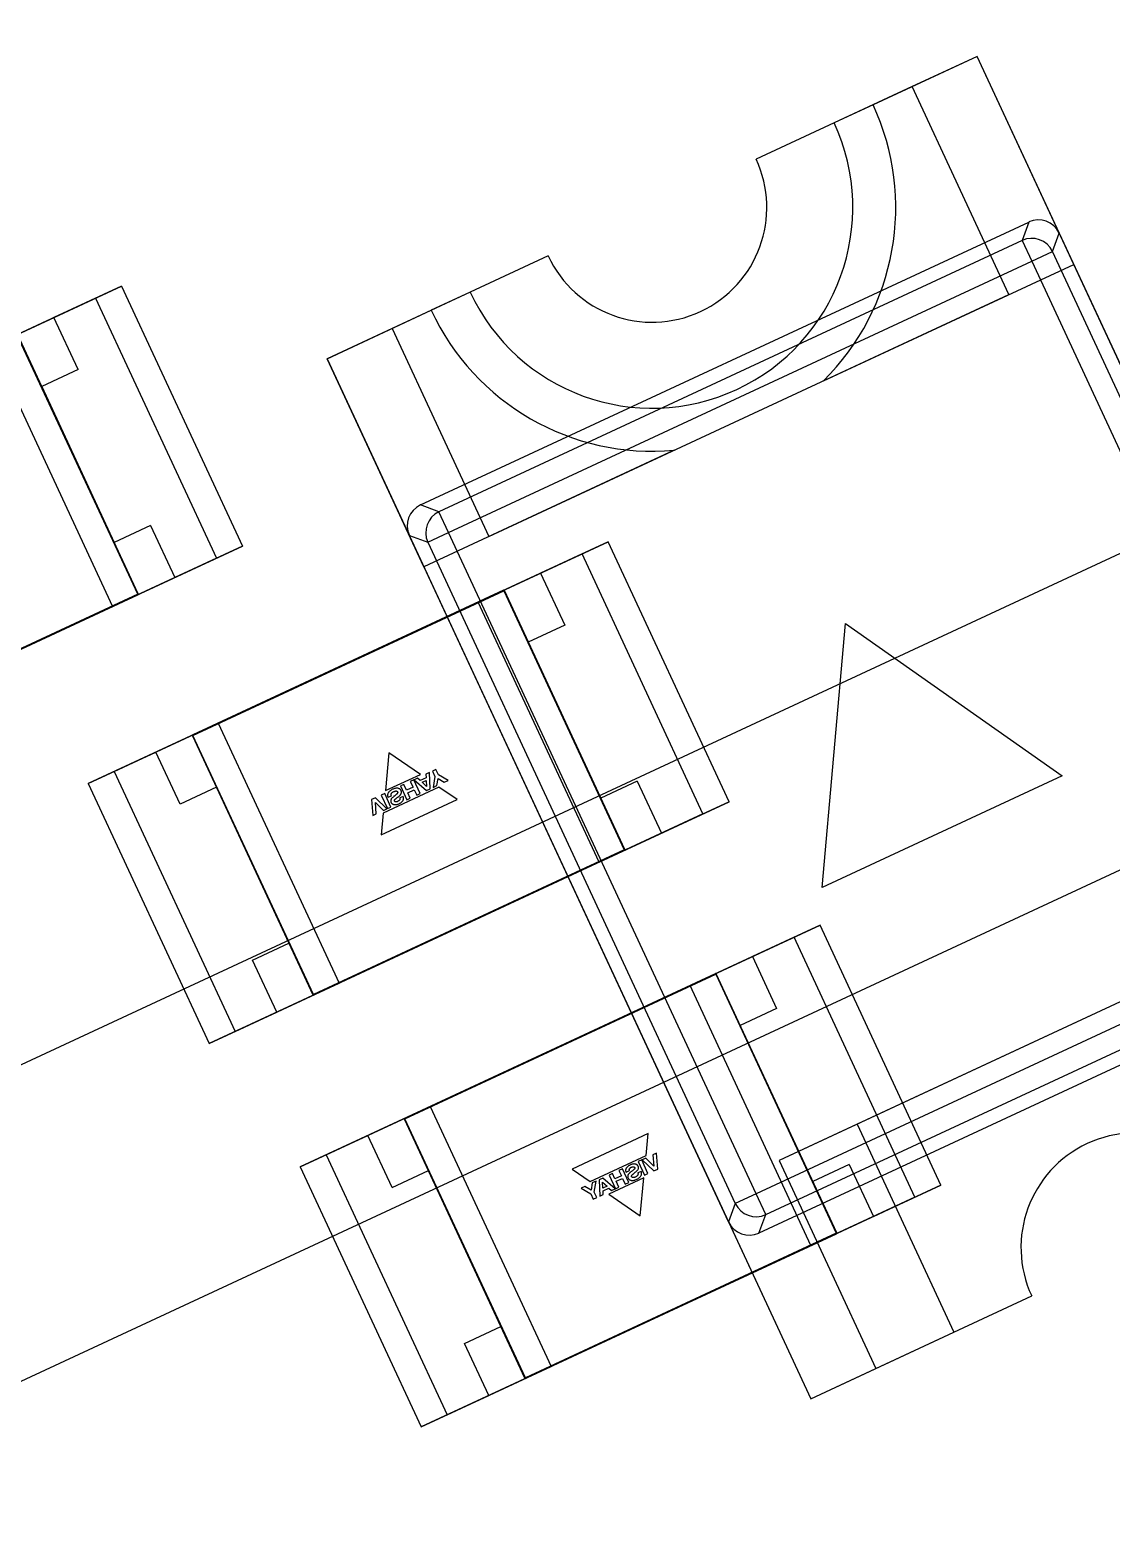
# Model space of a CAD drawing. Header units: millimetres. Extents: x 15 to 205, y 5 to 292.
# Drawn here: x 94.21 to 96.096, y 182.48 to 185.078 of the extents above; entities that cross this region are included whole.
import ezdxf

# ---------------------------------------------------------------- set-up
doc = ezdxf.new("R2010")
doc.units = ezdxf.units.MM

msp = doc.modelspace()

# ---------------------------------------------------------------- linework, layer by layer
at = {"color": 7, "linetype": 'Continuous', "lineweight": 25}
for p, q in [((95.8622, 185.032), (95.6809, 184.9477)), ((95.8622, 185.032), (95.7489, 184.9793)), ((96.0309, 184.6693), (95.8622, 185.032)), ((96.7056, 183.2186), (95.8622, 185.032)), ((95.7489, 184.9793), (95.4769, 184.8528)), ((95.7489, 184.9793), (95.6129, 184.9161)), ((95.9176, 184.6166), (95.7489, 184.9793)), ((95.6809, 184.9477), (95.6129, 184.9161)), ((95.6129, 184.9161), (95.4769, 184.8528)), ((94.8915, 184.2498), (95.9525, 184.7432)), ((95.9525, 184.7432), (95.9408, 184.711)), ((95.9939, 184.6916), (96.0056, 184.7238)), ((96.0056, 184.7238), (96.5623, 183.5268)), ((95.9408, 184.711), (94.9237, 184.238)), ((95.9408, 184.711), (95.9576, 184.6748)), ((95.9576, 184.6748), (95.9939, 184.6916)), ((96.5301, 183.5385), (95.9939, 184.6916)), ((95.1142, 184.6841), (94.8422, 184.5576)), ((94.9406, 184.2018), (95.9576, 184.6748)), ((95.1142, 184.6841), (94.9782, 184.6209)), ((95.5944, 184.4663), (96.0309, 184.6693)), ((95.9576, 184.6748), (96.4939, 183.5217)), ((96.7056, 183.2186), (96.0309, 184.6693)), ((94.1433, 184.526), (94.37, 184.6314)), ((94.37, 184.6314), (94.2521, 184.5766)), ((94.37, 184.6314), (94.5809, 184.1781)), ((94.9782, 184.6209), (94.8422, 184.5576)), ((94.9782, 184.6209), (94.9102, 184.5893)), ((95.0108, 184.1949), (95.9176, 184.6166)), ((93.5086, 184.2308), (94.3247, 184.6103)), ((94.3247, 184.6103), (94.1433, 184.526)), ((94.2521, 184.5766), (94.3247, 184.6103)), ((94.3247, 184.6103), (94.5355, 184.157)), ((94.7288, 184.5049), (94.9102, 184.5893)), ((94.2943, 184.4859), (94.2521, 184.5766)), ((94.3982, 184.0942), (94.1882, 184.5458)), ((94.3991, 184.0946), (94.1891, 184.5462)), ((94.8422, 184.5576), (94.7288, 184.5049)), ((94.8422, 184.5576), (95.0108, 184.1949)), ((94.1433, 184.526), (94.3542, 184.0726)), ((94.2943, 184.4859), (94.2308, 184.4564)), ((94.8975, 184.1422), (94.7288, 184.5049)), ((94.7288, 184.5049), (95.5722, 182.6914)), ((94.2308, 184.4564), (94.3573, 184.1844)), ((96.635, 184.4084), (71.2462, 172.6012)), ((95.334, 184.3452), (94.8975, 184.1422)), ((94.9237, 184.238), (94.8915, 184.2498)), ((94.9406, 184.2018), (94.9237, 184.238)), ((94.4208, 184.2139), (94.3573, 184.1844)), ((94.4208, 184.2139), (94.463, 184.1232)), ((95.4288, 182.9997), (94.8722, 184.1967)), ((94.8722, 184.1967), (94.9043, 184.1849)), ((94.9043, 184.1849), (94.9406, 184.2018)), ((95.4768, 183.0487), (94.9406, 184.2018)), ((94.3542, 184.0726), (94.5809, 184.1781)), ((94.5809, 184.1781), (94.463, 184.1232)), ((94.9043, 184.1849), (95.4406, 183.0319)), ((94.992, 184.0803), (95.2187, 184.1857)), ((95.2187, 184.1857), (95.1008, 184.1309)), ((95.4296, 183.7324), (95.2187, 184.1857)), ((95.4296, 183.7324), (95.2187, 184.1857)), ((95.2187, 184.1857), (95.2187, 184.1857)), ((94.5355, 184.157), (93.7195, 183.7774)), ((94.5355, 184.157), (94.3542, 184.0726)), ((95.1734, 184.1647), (94.3573, 183.7851)), ((94.3573, 183.7851), (95.1734, 184.1647)), ((94.463, 184.1232), (94.5355, 184.157)), ((95.1734, 184.1647), (94.992, 184.0803)), ((95.1008, 184.1309), (95.1734, 184.1647)), ((95.3842, 183.7113), (95.1734, 184.1647)), ((95.3842, 183.7113), (95.1734, 184.1647)), ((95.1734, 184.1647), (95.1734, 184.1647)), ((94.8975, 184.1422), (95.5722, 182.6914)), ((95.1008, 184.1309), (95.143, 184.0402)), ((94.3982, 184.0942), (93.856, 183.842)), ((93.8564, 183.8411), (94.3986, 184.0933)), ((94.3982, 184.0942), (94.3991, 184.0946)), ((94.3991, 184.0946), (94.3982, 184.0942)), ((94.3986, 184.0933), (94.3982, 184.0942)), ((94.3982, 184.0942), (94.3986, 184.0933)), ((95.0365, 184.101), (94.4942, 183.8488)), ((94.4946, 183.8479), (95.0369, 184.1001)), ((95.0365, 184.101), (95.0369, 184.1001)), ((95.0369, 184.1001), (95.0365, 184.101)), ((95.0369, 184.1001), (95.0378, 184.1005)), ((95.0378, 184.1005), (95.0369, 184.1001)), ((95.0369, 184.1001), (95.2469, 183.6485)), ((95.2478, 183.6489), (95.0378, 184.1005)), ((95.2029, 183.6269), (94.992, 184.0803)), ((95.143, 184.0402), (95.0795, 184.0107)), ((95.5922, 183.583), (95.6329, 184.0431)), ((95.6329, 184.0431), (96.011, 183.7778)), ((95.206, 183.7387), (95.0795, 184.0107)), ((71.4571, 172.1478), (96.8458, 183.9551)), ((94.5387, 183.8695), (94.312, 183.7641)), ((94.3573, 183.7851), (94.5387, 183.8695)), ((94.5387, 183.8695), (94.7495, 183.4161)), ((94.4937, 183.8475), (94.4946, 183.8479)), ((94.4946, 183.8479), (94.4937, 183.8475)), ((94.4937, 183.8475), (94.7037, 183.3959)), ((94.4946, 183.8479), (94.4942, 183.8488)), ((94.4942, 183.8488), (94.4946, 183.8479)), ((94.7046, 183.3963), (94.4946, 183.8479)), ((94.312, 183.7641), (94.4298, 183.8189)), ((94.4298, 183.8189), (94.3573, 183.7851)), ((94.472, 183.7282), (94.4298, 183.8189)), ((94.8365, 183.8174), (94.8303, 183.7517)), ((94.8913, 183.7801), (94.8365, 183.8174)), ((94.3573, 183.7851), (94.5681, 183.3318)), ((94.3573, 183.7851), (94.5681, 183.3318)), ((94.3573, 183.7851), (94.3573, 183.7851)), ((94.8303, 183.7517), (94.8913, 183.7801)), ((94.9073, 183.7834), (94.901, 183.7804)), ((94.901, 183.7804), (94.9014, 183.7742)), ((94.9081, 183.7548), (94.9073, 183.7834)), ((94.9184, 183.7885), (94.9123, 183.7857)), ((94.9123, 183.7857), (94.9166, 183.7764)), ((94.9226, 183.7794), (94.9184, 183.7885)), ((94.312, 183.7641), (94.312, 183.7641)), ((94.312, 183.7641), (94.5228, 183.3107)), ((94.312, 183.7641), (94.5228, 183.3107)), ((94.5355, 183.7577), (94.472, 183.7282)), ((94.5355, 183.7577), (94.662, 183.4857)), ((94.9237, 183.7578), (94.8264, 183.7126)), ((94.8626, 183.7626), (94.8565, 183.7598)), ((94.8565, 183.7598), (94.8676, 183.7359)), ((94.8673, 183.7523), (94.8626, 183.7626)), ((94.8785, 183.7575), (94.8673, 183.7523)), ((94.8797, 183.7706), (94.8737, 183.7677)), ((94.8737, 183.7677), (94.8785, 183.7575)), ((94.8908, 183.7467), (94.8797, 183.7706)), ((94.8865, 183.7737), (94.8804, 183.7708)), ((94.8804, 183.7708), (94.9019, 183.7519)), ((94.8911, 183.7694), (94.8865, 183.7737)), ((94.9014, 183.7742), (94.8911, 183.7694)), ((94.8945, 183.7662), (94.9016, 183.7695)), ((94.9022, 183.7592), (94.8945, 183.7662)), ((94.9016, 183.7695), (94.9022, 183.7592)), ((94.9019, 183.7519), (94.9081, 183.7548)), ((94.9022, 183.7592), (94.9022, 183.7592)), ((94.9166, 183.7764), (94.9133, 183.7572)), ((94.9133, 183.7572), (94.9201, 183.7604)), ((94.9201, 183.7604), (94.9222, 183.7728)), ((94.9222, 183.7728), (94.9329, 183.7663)), ((94.9397, 183.7695), (94.9226, 183.7794)), ((94.9555, 183.7361), (94.9237, 183.7578)), ((94.9329, 183.7663), (94.9397, 183.7695)), ((95.2695, 183.7682), (95.206, 183.7387)), ((95.2695, 183.7682), (95.3117, 183.6775)), ((96.011, 183.7778), (95.5922, 183.583)), ((94.8128, 183.7394), (94.806, 183.7362)), ((94.806, 183.7362), (94.8081, 183.7083)), ((94.8143, 183.7112), (94.8127, 183.7308)), ((94.8127, 183.7308), (94.8128, 183.7308)), ((94.833, 183.7199), (94.8128, 183.7394)), ((94.8128, 183.7308), (94.8268, 183.7169)), ((94.8228, 183.6744), (94.9555, 183.7361)), ((94.829, 183.7469), (94.8229, 183.7441)), ((94.8229, 183.7441), (94.834, 183.7203)), ((94.84, 183.7231), (94.829, 183.7469)), ((94.8349, 183.7401), (94.8407, 183.7428)), ((94.8612, 183.7416), (94.8553, 183.7389)), ((94.8676, 183.7359), (94.8736, 183.7388)), ((94.8694, 183.7479), (94.8805, 183.7531)), ((94.8736, 183.7388), (94.8694, 183.7479)), ((94.8805, 183.7531), (94.8848, 183.7439)), ((94.8848, 183.7439), (94.8908, 183.7467)), ((95.2029, 183.6269), (95.4296, 183.7324)), ((95.4296, 183.7324), (95.3117, 183.6775)), ((95.4296, 183.7324), (95.4296, 183.7324)), ((94.5681, 183.3318), (95.3842, 183.7113)), ((95.3842, 183.7113), (94.5681, 183.3318)), ((94.8081, 183.7083), (94.8143, 183.7112)), ((94.8264, 183.7126), (94.8228, 183.6744)), ((94.8268, 183.7169), (94.833, 183.7199)), ((94.834, 183.7203), (94.84, 183.7231)), ((95.3842, 183.7113), (95.2029, 183.6269)), ((95.3117, 183.6775), (95.3842, 183.7113)), ((95.3842, 183.7113), (95.3842, 183.7113)), ((95.2469, 183.6485), (94.7046, 183.3963)), ((95.2473, 183.6476), (94.7051, 183.3954)), ((95.2478, 183.6489), (95.2469, 183.6485)), ((95.2469, 183.6485), (95.2478, 183.6489)), ((95.2469, 183.6485), (95.2473, 183.6476)), ((95.2473, 183.6476), (95.2469, 183.6485)), ((96.4939, 183.5217), (95.4768, 183.0487)), ((96.4236, 183.5285), (95.5169, 183.1069)), ((95.5431, 183.4962), (94.727, 183.1167)), ((94.727, 183.1167), (95.5431, 183.4962)), ((95.3618, 183.4119), (95.5885, 183.5173)), ((95.5431, 183.4962), (95.3618, 183.4119)), ((95.5885, 183.5173), (95.4706, 183.4625)), ((95.4706, 183.4625), (95.5431, 183.4962)), ((95.5431, 183.4962), (95.5431, 183.4962)), ((95.754, 183.0429), (95.5431, 183.4962)), ((95.754, 183.0429), (95.5431, 183.4962)), ((95.5885, 183.5173), (95.5885, 183.5173)), ((95.7993, 183.0639), (95.5885, 183.5173)), ((95.7993, 183.0639), (95.5885, 183.5173)), ((94.5985, 183.4562), (94.662, 183.4857)), ((96.5429, 183.4737), (95.4819, 182.9803)), ((95.4937, 183.0125), (96.5107, 183.4855)), ((94.6407, 183.3655), (94.5985, 183.4562)), ((95.4706, 183.4625), (95.5127, 183.3718)), ((96.2876, 183.4653), (95.6529, 183.1701)), ((94.7495, 183.4161), (94.5228, 183.3107)), ((94.5681, 183.3318), (94.7495, 183.4161)), ((94.864, 183.1804), (95.4062, 183.4326)), ((94.8644, 183.1795), (95.4066, 183.4317)), ((95.4062, 183.4326), (95.4066, 183.4317)), ((95.4066, 183.4317), (95.4062, 183.4326)), ((95.4066, 183.4317), (95.4075, 183.4321)), ((95.4075, 183.4321), (95.4066, 183.4317)), ((95.4066, 183.4317), (95.6166, 182.9801)), ((95.6175, 182.9805), (95.4075, 183.4321)), ((94.7046, 183.3963), (94.7037, 183.3959)), ((94.7037, 183.3959), (94.7046, 183.3963)), ((94.7051, 183.3954), (94.7046, 183.3963)), ((94.7046, 183.3963), (94.7051, 183.3954)), ((95.5726, 182.9585), (95.3618, 183.4119)), ((94.5228, 183.3107), (94.6407, 183.3655)), ((94.6407, 183.3655), (94.5681, 183.3318)), ((95.5127, 183.3718), (95.4493, 183.3423)), ((95.5758, 183.0703), (95.4493, 183.3423)), ((94.5681, 183.3318), (94.5681, 183.3318)), ((94.5228, 183.3107), (94.5228, 183.3107)), ((94.9084, 183.2011), (94.6817, 183.0956)), ((94.727, 183.1167), (94.9084, 183.2011)), ((94.9084, 183.2011), (95.1192, 182.7477)), ((94.8635, 183.1791), (94.8644, 183.1795)), ((94.8644, 183.1795), (94.8635, 183.1791)), ((95.0735, 182.7275), (94.8635, 183.1791)), ((94.864, 183.1804), (94.8644, 183.1795)), ((94.8644, 183.1795), (94.864, 183.1804)), ((95.0744, 182.7279), (94.8644, 183.1795)), ((95.6529, 183.1701), (95.5169, 183.1069)), ((95.6529, 183.1701), (95.8216, 182.8074)), ((94.6817, 183.0956), (94.7996, 183.1505)), ((94.7996, 183.1505), (94.727, 183.1167)), ((94.8418, 183.0598), (94.7996, 183.1505)), ((95.2885, 183.1536), (95.1558, 183.0919)), ((95.2849, 183.1154), (95.2885, 183.1536)), ((94.727, 183.1167), (94.727, 183.1167)), ((94.727, 183.1167), (94.9379, 182.6633)), ((94.727, 183.1167), (94.9379, 182.6633)), ((95.1876, 183.0702), (95.2849, 183.1154)), ((95.2773, 183.1077), (95.2712, 183.1049)), ((95.2712, 183.1049), (95.2823, 183.0811)), ((95.2883, 183.0839), (95.2773, 183.1077)), ((95.2845, 183.1111), (95.2783, 183.1081)), ((95.2783, 183.1081), (95.2985, 183.0886)), ((95.2985, 183.0972), (95.2845, 183.1111)), ((95.3032, 183.1197), (95.2969, 183.1168)), ((95.2969, 183.1168), (95.2986, 183.0972)), ((95.3053, 183.0918), (95.3032, 183.1197)), ((95.5169, 183.1069), (95.6855, 182.7442)), ((94.6817, 183.0956), (94.8926, 182.6423)), ((94.6817, 183.0956), (94.6817, 183.0956)), ((94.6817, 183.0956), (94.8926, 182.6423)), ((94.8418, 183.0598), (94.9052, 183.0893)), ((94.9052, 183.0893), (95.0317, 182.8173)), ((95.1558, 183.0919), (95.1876, 183.0702)), ((95.2265, 183.0841), (95.2204, 183.0813)), ((95.2204, 183.0813), (95.2315, 183.0574)), ((95.2307, 183.0749), (95.2265, 183.0841)), ((95.2419, 183.0801), (95.2307, 183.0749)), ((95.2437, 183.0921), (95.2376, 183.0892)), ((95.2376, 183.0892), (95.2419, 183.0801)), ((95.2548, 183.0682), (95.2437, 183.0921)), ((95.2501, 183.0864), (95.2559, 183.0891)), ((95.2764, 183.0879), (95.2705, 183.0852)), ((95.2823, 183.0811), (95.2883, 183.0839)), ((95.2986, 183.0972), (95.2985, 183.0972)), ((95.2985, 183.0886), (95.3053, 183.0918)), ((95.6393, 183.0998), (95.5758, 183.0703)), ((95.6393, 183.0998), (95.6814, 183.0091)), ((95.1783, 183.0617), (95.1716, 183.0585)), ((95.1716, 183.0585), (95.1886, 183.0486)), ((95.1891, 183.0552), (95.1783, 183.0617)), ((95.1912, 183.0676), (95.1891, 183.0552)), ((95.198, 183.0708), (95.1912, 183.0676)), ((95.1946, 183.0516), (95.198, 183.0708)), ((95.2094, 183.0761), (95.2032, 183.0732)), ((95.2032, 183.0732), (95.204, 183.0446)), ((95.2096, 183.0585), (95.209, 183.0688)), ((95.209, 183.0688), (95.2091, 183.0688)), ((95.2091, 183.0688), (95.2168, 183.0618)), ((95.2309, 183.0572), (95.2094, 183.0761)), ((95.2168, 183.0618), (95.2096, 183.0585)), ((95.2099, 183.0538), (95.2202, 183.0586)), ((95.2103, 183.0476), (95.2099, 183.0538)), ((95.281, 183.0763), (95.22, 183.0479)), ((95.2202, 183.0586), (95.2248, 183.0543)), ((95.2248, 183.0543), (95.2309, 183.0572)), ((95.2315, 183.0574), (95.2376, 183.0603)), ((95.2328, 183.0705), (95.2439, 183.0757)), ((95.2376, 183.0603), (95.2328, 183.0705)), ((95.2439, 183.0757), (95.2487, 183.0654)), ((95.2487, 183.0654), (95.2548, 183.0682)), ((95.2748, 183.0106), (95.281, 183.0763)), ((95.5726, 182.9585), (95.7993, 183.0639)), ((95.7993, 183.0639), (95.6814, 183.0091)), ((95.7993, 183.0639), (95.7993, 183.0639)), ((94.9379, 182.6633), (95.754, 183.0429)), ((95.754, 183.0429), (94.9379, 182.6633)), ((95.1886, 183.0486), (95.1929, 183.0395)), ((95.1929, 183.0395), (95.1989, 183.0423)), ((95.1989, 183.0423), (95.1946, 183.0516)), ((95.204, 183.0446), (95.2103, 183.0476)), ((95.22, 183.0479), (95.2748, 183.0106)), ((95.4406, 183.0319), (95.4288, 182.9997)), ((95.4768, 183.0487), (95.4406, 183.0319)), ((95.4937, 183.0125), (95.4768, 183.0487)), ((95.754, 183.0429), (95.5726, 182.9585)), ((95.6814, 183.0091), (95.754, 183.0429)), ((95.754, 183.0429), (95.754, 183.0429)), ((95.4819, 182.9803), (95.4937, 183.0125)), ((95.6166, 182.9801), (95.0744, 182.7279)), ((95.0748, 182.727), (95.617, 182.9792)), ((95.6175, 182.9805), (95.6166, 182.9801)), ((95.6166, 182.9801), (95.6175, 182.9805)), ((95.6166, 182.9801), (95.617, 182.9792)), ((95.617, 182.9792), (95.6166, 182.9801)), ((95.6855, 182.7442), (95.9576, 182.8707)), ((95.8216, 182.8074), (95.9576, 182.8707)), ((94.9683, 182.7878), (95.0317, 182.8173)), ((95.5722, 182.6914), (95.8216, 182.8074)), ((95.6855, 182.7442), (95.8216, 182.8074)), ((95.0104, 182.6971), (94.9683, 182.7878)), ((95.1192, 182.7477), (94.8926, 182.6423)), ((94.9379, 182.6633), (95.1192, 182.7477)), ((95.5722, 182.6914), (95.6855, 182.7442)), ((95.0744, 182.7279), (95.0735, 182.7275)), ((95.0735, 182.7275), (95.0744, 182.7279)), ((95.0748, 182.727), (95.0744, 182.7279)), ((95.0744, 182.7279), (95.0748, 182.727)), ((94.8926, 182.6423), (95.0104, 182.6971)), ((95.0104, 182.6971), (94.9379, 182.6633)), ((94.9379, 182.6633), (94.9379, 182.6633)), ((94.8926, 182.6423), (94.8926, 182.6423))]:
    msp.add_line(p, q, dxfattribs=at)
for centre, radius, start, end in [((95.2955, 184.7685), 0.425, 314.6912, 24.9412), ((95.2955, 184.7685), 0.425, 314.6912, 24.9412), ((95.2955, 184.7685), 0.35, 204.9412, 24.9412), ((95.2955, 184.7685), 0.35, 204.9412, 24.9412), ((95.2955, 184.7685), 0.2, 204.9412, 24.9412), ((95.2955, 184.7685), 0.2, 204.9412, 24.9412), ((95.9576, 184.6746), 0.0401, 25.1248, 114.7576), ((95.2955, 184.7685), 0.425, 204.9412, 275.1913), ((95.2955, 184.7685), 0.425, 204.9412, 275.1913), ((94.9407, 184.2017), 0.0401, 115.1248, 204.7576), ((94.3982, 184.0942), 0.001, 294.9412, 24.9412), ((94.3982, 184.0942), 0.001, 294.9412, 24.9412), ((95.0369, 184.1001), 0.001, 24.9412, 114.9412), ((95.0369, 184.1001), 0.001, 24.9412, 114.9412), ((94.4946, 183.8479), 0.001, 114.9412, 204.9412), ((94.4946, 183.8479), 0.001, 114.9412, 204.9412), ((95.2469, 183.6485), 0.001, 294.9412, 24.9412), ((95.2469, 183.6485), 0.001, 294.9412, 24.9412), ((95.4066, 183.4317), 0.001, 24.9412, 114.9412), ((95.4066, 183.4317), 0.001, 24.9412, 114.9412), ((94.7046, 183.3963), 0.001, 204.9412, 294.9412), ((94.7046, 183.3963), 0.001, 204.9412, 294.9412), ((94.8644, 183.1795), 0.001, 114.9412, 204.9412), ((94.8644, 183.1795), 0.001, 114.9412, 204.9412), ((96.1389, 182.955), 0.2, 24.9412, 204.9412), ((96.1389, 182.955), 0.2, 24.9412, 204.9412), ((95.4769, 183.0489), 0.0401, 205.1248, 294.7576), ((95.6166, 182.9801), 0.001, 294.9412, 24.9412), ((95.6166, 182.9801), 0.001, 294.9412, 24.9412), ((95.0744, 182.7279), 0.001, 204.9412, 294.9412), ((95.0744, 182.7279), 0.001, 204.9412, 294.9412)]:
    msp.add_arc(centre, radius, start, end, dxfattribs=at)
for centre, major_axis in [((95.9693, 184.7068), (0.0138, 0.0377)), ((94.9085, 184.2135), (-0.0377, 0.0138)), ((95.4651, 183.0167), (-0.0138, -0.0377))]:
    msp.add_ellipse(centre, major_axis=major_axis, ratio=0.997265, start_param=5.499157, end_param=7.067214, dxfattribs=at)
for points, knots in [([(126.2342, 206.1335), (123.4476, 204.8375), (117.9458, 202.2789), (109.6769, 198.4331), (100.006, 193.9358), (88.8841, 188.7635), (80.5296, 184.8781), (76.3635, 182.9406)], [0, 0, 0, 0, 0.167631, 0.330958, 0.497429, 0.749386, 1, 1, 1, 1]), ([(81.4237, 172.0597), (85.5898, 173.9972), (93.9444, 177.8825), (104.3834, 182.7373), (112.6928, 186.6018), (118.8656, 189.4724), (125.0502, 192.3485), (129.1982, 194.2776), (131.2945, 195.2525)], [0, 0, 0, 0, 0.250614, 0.502571, 0.627963, 0.750476, 0.873897, 1, 1, 1, 1]), ([(80.4357, 181.6644), (81.3873, 182.107), (84.2425, 183.4348), (89.0018, 185.6481), (93.7653, 187.8635), (97.5776, 189.6364), (100.9629, 191.2108), (104.1315, 192.6844), (107.092, 194.0612), (108.5717, 194.7493), (109.3115, 195.0933)], [0, 0, 0, 0, 0.098942, 0.296859, 0.494758, 0.593727, 0.692693, 0.846267, 0.923131, 1, 1, 1, 1]), ([(109.3115, 195.0933), (108.8357, 194.8721), (107.8842, 194.4296), (105.9777, 193.5429), (103.5944, 192.4346), (99.7824, 190.6618), (94.8726, 188.3784), (88.8635, 185.5838), (84.7588, 183.6749), (82.7064, 182.7204)], [0, 0, 0, 0, 0.053733, 0.107475, 0.214909, 0.322348, 0.537149, 0.768574, 1, 1, 1, 1]), ([(83.0718, 175.9962), (84.0234, 176.4387), (86.8786, 177.7665), (91.6379, 179.9799), (96.4014, 182.1952), (100.2137, 183.9682), (103.599, 185.5425), (106.7676, 187.0161), (109.7281, 188.3929), (111.2077, 189.081), (111.9476, 189.4251)], [0, 0, 0, 0, 0.098942, 0.296859, 0.494758, 0.593727, 0.692693, 0.846267, 0.923131, 1, 1, 1, 1]), ([(111.9476, 189.4251), (111.4718, 189.2039), (110.5202, 188.7613), (108.6138, 187.8747), (106.2305, 186.7663), (101.3182, 184.4818), (94.3569, 181.2444), (88.3473, 178.4496), (85.3425, 177.0522)], [0, 0, 0, 0, 0.053733, 0.107475, 0.214909, 0.322348, 0.661173, 1, 1, 1, 1]), ([(94.8426, 183.754), (94.842, 183.7537), (94.8409, 183.7531), (94.8392, 183.7521), (94.8377, 183.7509), (94.8365, 183.7496), (94.8355, 183.7483), (94.8347, 183.747), (94.8343, 183.7457), (94.834, 183.7443), (94.834, 183.7429), (94.8343, 183.7415), (94.8347, 183.7406), (94.8349, 183.7401)], [0, 0, 0, 0, 0.111674, 0.220816, 0.326505, 0.428114, 0.525478, 0.603732, 0.680129, 0.755942, 0.832975, 0.913485, 1, 1, 1, 1]), ([(94.8426, 183.754), (94.842, 183.7537), (94.8409, 183.7531), (94.8392, 183.7521), (94.8377, 183.7509), (94.8365, 183.7496), (94.8355, 183.7483), (94.8347, 183.747), (94.8343, 183.7457), (94.834, 183.7443), (94.834, 183.7429), (94.8343, 183.7415), (94.8347, 183.7406), (94.8349, 183.7401)], [0, 0, 0, 0, 0.111674, 0.220816, 0.326505, 0.428114, 0.525478, 0.603732, 0.680129, 0.755942, 0.832975, 0.913485, 1, 1, 1, 1]), ([(94.8576, 183.7517), (94.8574, 183.7521), (94.8569, 183.7531), (94.8558, 183.7542), (94.8545, 183.7551), (94.8529, 183.7557), (94.8512, 183.756), (94.8493, 183.756), (94.8472, 183.7556), (94.8449, 183.755), (94.8434, 183.7543), (94.8426, 183.754)], [0, 0, 0, 0, 0.093231, 0.18407, 0.275846, 0.371929, 0.475443, 0.586964, 0.710412, 0.847584, 1, 1, 1, 1]), ([(94.8576, 183.7517), (94.8574, 183.7521), (94.8569, 183.7531), (94.8558, 183.7542), (94.8545, 183.7551), (94.8529, 183.7557), (94.8512, 183.756), (94.8493, 183.756), (94.8472, 183.7556), (94.8449, 183.755), (94.8434, 183.7543), (94.8426, 183.754)], [0, 0, 0, 0, 0.093231, 0.18407, 0.275846, 0.371929, 0.475443, 0.586964, 0.710412, 0.847584, 1, 1, 1, 1]), ([(94.8452, 183.7418), (94.8447, 183.7414), (94.8437, 183.7406), (94.8423, 183.7394), (94.841, 183.738), (94.8402, 183.7367), (94.8397, 183.7356), (94.8395, 183.7345), (94.8395, 183.7335), (94.8397, 183.7323), (94.84, 183.7316), (94.8401, 183.7312)], [0, 0, 0, 0, 0.151123, 0.299162, 0.440716, 0.574416, 0.655344, 0.735536, 0.817472, 0.904404, 1, 1, 1, 1]), ([(94.8452, 183.7418), (94.8447, 183.7414), (94.8437, 183.7406), (94.8423, 183.7394), (94.841, 183.738), (94.8402, 183.7367), (94.8397, 183.7356), (94.8395, 183.7345), (94.8395, 183.7335), (94.8397, 183.7323), (94.84, 183.7316), (94.8401, 183.7312)], [0, 0, 0, 0, 0.151123, 0.299162, 0.440716, 0.574416, 0.655344, 0.735536, 0.817472, 0.904404, 1, 1, 1, 1]), ([(94.8401, 183.7312), (94.8403, 183.7309), (94.8407, 183.7301), (94.8415, 183.7292), (94.8425, 183.7284), (94.8435, 183.7279), (94.8447, 183.7275), (94.8461, 183.7273), (94.8479, 183.7272), (94.8499, 183.7275), (94.8518, 183.728), (94.8531, 183.7285), (94.8538, 183.7288)], [0, 0, 0, 0, 0.083836, 0.162978, 0.240017, 0.317025, 0.395442, 0.476081, 0.601648, 0.73219, 0.86583, 1, 1, 1, 1]), ([(94.8401, 183.7312), (94.8403, 183.7309), (94.8407, 183.7301), (94.8415, 183.7292), (94.8425, 183.7284), (94.8435, 183.7279), (94.8447, 183.7275), (94.8461, 183.7273), (94.8479, 183.7272), (94.8499, 183.7275), (94.8518, 183.728), (94.8531, 183.7285), (94.8538, 183.7288)], [0, 0, 0, 0, 0.083836, 0.162978, 0.240017, 0.317025, 0.395442, 0.476081, 0.601648, 0.73219, 0.86583, 1, 1, 1, 1]), ([(94.8407, 183.7428), (94.8406, 183.7431), (94.8403, 183.7438), (94.8402, 183.7448), (94.8404, 183.7458), (94.8407, 183.7467), (94.8413, 183.7476), (94.8422, 183.7485), (94.8434, 183.7494), (94.8443, 183.7498), (94.8448, 183.75)], [0, 0, 0, 0, 0.118003, 0.224829, 0.32648, 0.428067, 0.533159, 0.679024, 0.835133, 1, 1, 1, 1]), ([(94.8407, 183.7428), (94.8406, 183.7431), (94.8403, 183.7438), (94.8402, 183.7448), (94.8404, 183.7458), (94.8407, 183.7467), (94.8413, 183.7476), (94.8422, 183.7485), (94.8434, 183.7494), (94.8443, 183.7498), (94.8448, 183.75)], [0, 0, 0, 0, 0.118003, 0.224829, 0.32648, 0.428067, 0.533159, 0.679024, 0.835133, 1, 1, 1, 1]), ([(94.8448, 183.75), (94.8452, 183.7502), (94.8459, 183.7505), (94.8472, 183.7509), (94.8484, 183.7511), (94.8494, 183.7511), (94.8503, 183.7508), (94.851, 183.7503), (94.8513, 183.7498), (94.8515, 183.7496)], [0, 0, 0, 0, 0.167122, 0.345632, 0.521423, 0.645574, 0.762147, 0.876211, 1, 1, 1, 1]), ([(94.8448, 183.75), (94.8452, 183.7502), (94.8459, 183.7505), (94.8472, 183.7509), (94.8484, 183.7511), (94.8494, 183.7511), (94.8503, 183.7508), (94.851, 183.7503), (94.8513, 183.7498), (94.8515, 183.7496)], [0, 0, 0, 0, 0.167122, 0.345632, 0.521423, 0.645574, 0.762147, 0.876211, 1, 1, 1, 1]), ([(94.8515, 183.7496), (94.8516, 183.7493), (94.8517, 183.7489), (94.8517, 183.7483), (94.8515, 183.7475), (94.851, 183.7467), (94.8501, 183.7457), (94.8491, 183.7448), (94.8478, 183.7438), (94.8465, 183.7428), (94.8456, 183.7422), (94.8452, 183.7418)], [0, 0, 0, 0, 0.062595, 0.121834, 0.182912, 0.284909, 0.403207, 0.537228, 0.68404, 0.839719, 1, 1, 1, 1]), ([(94.8515, 183.7496), (94.8516, 183.7493), (94.8517, 183.7489), (94.8517, 183.7483), (94.8515, 183.7475), (94.851, 183.7467), (94.8501, 183.7457), (94.8491, 183.7448), (94.8478, 183.7438), (94.8465, 183.7428), (94.8456, 183.7422), (94.8452, 183.7418)], [0, 0, 0, 0, 0.062595, 0.121834, 0.182912, 0.284909, 0.403207, 0.537228, 0.68404, 0.839719, 1, 1, 1, 1]), ([(94.8462, 183.7335), (94.8461, 183.7337), (94.8459, 183.7341), (94.8459, 183.7348), (94.8462, 183.7355), (94.8468, 183.7362), (94.8475, 183.7369), (94.8485, 183.7377), (94.8496, 183.7386), (94.8511, 183.7397), (94.8521, 183.7405), (94.8527, 183.7409)], [0, 0, 0, 0, 0.0653, 0.123822, 0.189595, 0.276318, 0.367489, 0.482194, 0.623775, 0.795361, 1, 1, 1, 1]), ([(94.8462, 183.7335), (94.8461, 183.7337), (94.8459, 183.7341), (94.8459, 183.7348), (94.8462, 183.7355), (94.8468, 183.7362), (94.8475, 183.7369), (94.8485, 183.7377), (94.8496, 183.7386), (94.8511, 183.7397), (94.8521, 183.7405), (94.8527, 183.7409)], [0, 0, 0, 0, 0.0653, 0.123822, 0.189595, 0.276318, 0.367489, 0.482194, 0.623775, 0.795361, 1, 1, 1, 1]), ([(94.8516, 183.7328), (94.8513, 183.7326), (94.8506, 183.7323), (94.8496, 183.7321), (94.8486, 183.732), (94.8478, 183.7321), (94.8471, 183.7324), (94.8465, 183.7329), (94.8463, 183.7333), (94.8462, 183.7335)], [0, 0, 0, 0, 0.1772, 0.35411, 0.523148, 0.642763, 0.757731, 0.873619, 1, 1, 1, 1]), ([(94.8516, 183.7328), (94.8513, 183.7326), (94.8506, 183.7323), (94.8496, 183.7321), (94.8486, 183.732), (94.8478, 183.7321), (94.8471, 183.7324), (94.8465, 183.7329), (94.8463, 183.7333), (94.8462, 183.7335)], [0, 0, 0, 0, 0.1772, 0.35411, 0.523148, 0.642763, 0.757731, 0.873619, 1, 1, 1, 1]), ([(94.8553, 183.7389), (94.8555, 183.7385), (94.8557, 183.7378), (94.8557, 183.7367), (94.8553, 183.7357), (94.8547, 183.7348), (94.8538, 183.734), (94.8528, 183.7333), (94.852, 183.733), (94.8516, 183.7328)], [0, 0, 0, 0, 0.150428, 0.281144, 0.404859, 0.531995, 0.675436, 0.831692, 1, 1, 1, 1]), ([(94.8553, 183.7389), (94.8555, 183.7385), (94.8557, 183.7378), (94.8557, 183.7367), (94.8553, 183.7357), (94.8547, 183.7348), (94.8538, 183.734), (94.8528, 183.7333), (94.852, 183.733), (94.8516, 183.7328)], [0, 0, 0, 0, 0.150428, 0.281144, 0.404859, 0.531995, 0.675436, 0.831692, 1, 1, 1, 1]), ([(94.8527, 183.7409), (94.8529, 183.7411), (94.8534, 183.7415), (94.8542, 183.7421), (94.8551, 183.7429), (94.856, 183.7438), (94.8568, 183.7447), (94.8574, 183.7457), (94.8579, 183.7468), (94.8582, 183.7479), (94.8583, 183.7491), (94.8582, 183.7504), (94.8578, 183.7512), (94.8576, 183.7517)], [0, 0, 0, 0, 0.06237, 0.141521, 0.232871, 0.332215, 0.435973, 0.523929, 0.612451, 0.701905, 0.793998, 0.891899, 1, 1, 1, 1]), ([(94.8527, 183.7409), (94.8529, 183.7411), (94.8534, 183.7415), (94.8542, 183.7421), (94.8551, 183.7429), (94.856, 183.7438), (94.8568, 183.7447), (94.8574, 183.7457), (94.8579, 183.7468), (94.8582, 183.7479), (94.8583, 183.7491), (94.8582, 183.7504), (94.8578, 183.7512), (94.8576, 183.7517)], [0, 0, 0, 0, 0.06237, 0.141521, 0.232871, 0.332215, 0.435973, 0.523929, 0.612451, 0.701905, 0.793998, 0.891899, 1, 1, 1, 1]), ([(94.8538, 183.7288), (94.8543, 183.7291), (94.8554, 183.7296), (94.857, 183.7306), (94.8584, 183.7317), (94.8596, 183.7328), (94.8606, 183.734), (94.8613, 183.7352), (94.8617, 183.7364), (94.862, 183.7377), (94.862, 183.739), (94.8617, 183.7403), (94.8614, 183.7412), (94.8612, 183.7416)], [0, 0, 0, 0, 0.113094, 0.22318, 0.329301, 0.430844, 0.5277, 0.605285, 0.680912, 0.75601, 0.832566, 0.913011, 1, 1, 1, 1]), ([(94.8538, 183.7288), (94.8543, 183.7291), (94.8554, 183.7296), (94.857, 183.7306), (94.8584, 183.7317), (94.8596, 183.7328), (94.8606, 183.734), (94.8613, 183.7352), (94.8617, 183.7364), (94.862, 183.7377), (94.862, 183.739), (94.8617, 183.7403), (94.8614, 183.7412), (94.8612, 183.7416)], [0, 0, 0, 0, 0.113094, 0.22318, 0.329301, 0.430844, 0.5277, 0.605285, 0.680912, 0.75601, 0.832566, 0.913011, 1, 1, 1, 1]), ([(95.2575, 183.0992), (95.257, 183.0989), (95.2558, 183.0984), (95.2543, 183.0974), (95.2529, 183.0963), (95.2517, 183.0952), (95.2507, 183.094), (95.25, 183.0928), (95.2495, 183.0916), (95.2493, 183.0903), (95.2493, 183.089), (95.2495, 183.0877), (95.2499, 183.0868), (95.2501, 183.0864)], [0, 0, 0, 0, 0.113094, 0.22318, 0.329301, 0.430844, 0.5277, 0.605285, 0.680912, 0.75601, 0.832566, 0.913011, 1, 1, 1, 1]), ([(95.2575, 183.0992), (95.257, 183.0989), (95.2558, 183.0984), (95.2543, 183.0974), (95.2529, 183.0963), (95.2517, 183.0952), (95.2507, 183.094), (95.25, 183.0928), (95.2495, 183.0916), (95.2493, 183.0903), (95.2493, 183.089), (95.2495, 183.0877), (95.2499, 183.0868), (95.2501, 183.0864)], [0, 0, 0, 0, 0.113094, 0.22318, 0.329301, 0.430844, 0.5277, 0.605285, 0.680912, 0.75601, 0.832566, 0.913011, 1, 1, 1, 1]), ([(95.2586, 183.0871), (95.2583, 183.0869), (95.2579, 183.0865), (95.2571, 183.0859), (95.2562, 183.0851), (95.2553, 183.0842), (95.2545, 183.0833), (95.2538, 183.0823), (95.2534, 183.0812), (95.253, 183.0801), (95.2529, 183.0789), (95.2531, 183.0776), (95.2534, 183.0768), (95.2536, 183.0763)], [0, 0, 0, 0, 0.06237, 0.141521, 0.232871, 0.332215, 0.435973, 0.523929, 0.612451, 0.701905, 0.793998, 0.891899, 1, 1, 1, 1]), ([(95.2586, 183.0871), (95.2583, 183.0869), (95.2579, 183.0865), (95.2571, 183.0859), (95.2562, 183.0851), (95.2553, 183.0842), (95.2545, 183.0833), (95.2538, 183.0823), (95.2534, 183.0812), (95.253, 183.0801), (95.2529, 183.0789), (95.2531, 183.0776), (95.2534, 183.0768), (95.2536, 183.0763)], [0, 0, 0, 0, 0.06237, 0.141521, 0.232871, 0.332215, 0.435973, 0.523929, 0.612451, 0.701905, 0.793998, 0.891899, 1, 1, 1, 1]), ([(95.2559, 183.0891), (95.2558, 183.0895), (95.2556, 183.0902), (95.2556, 183.0913), (95.2559, 183.0923), (95.2566, 183.0932), (95.2574, 183.094), (95.2585, 183.0947), (95.2593, 183.095), (95.2597, 183.0952)], [0, 0, 0, 0, 0.150428, 0.281144, 0.404859, 0.531995, 0.675436, 0.831692, 1, 1, 1, 1]), ([(95.2559, 183.0891), (95.2558, 183.0895), (95.2556, 183.0902), (95.2556, 183.0913), (95.2559, 183.0923), (95.2566, 183.0932), (95.2574, 183.094), (95.2585, 183.0947), (95.2593, 183.095), (95.2597, 183.0952)], [0, 0, 0, 0, 0.150428, 0.281144, 0.404859, 0.531995, 0.675436, 0.831692, 1, 1, 1, 1]), ([(95.2712, 183.0968), (95.2709, 183.0971), (95.2706, 183.0979), (95.2697, 183.0988), (95.2688, 183.0996), (95.2677, 183.1001), (95.2666, 183.1005), (95.2651, 183.1007), (95.2634, 183.1008), (95.2614, 183.1005), (95.2594, 183.1), (95.2581, 183.0995), (95.2575, 183.0992)], [0, 0, 0, 0, 0.083836, 0.162978, 0.240017, 0.317025, 0.395442, 0.476081, 0.601648, 0.73219, 0.86583, 1, 1, 1, 1]), ([(95.2712, 183.0968), (95.2709, 183.0971), (95.2706, 183.0979), (95.2697, 183.0988), (95.2688, 183.0996), (95.2677, 183.1001), (95.2666, 183.1005), (95.2651, 183.1007), (95.2634, 183.1008), (95.2614, 183.1005), (95.2594, 183.1), (95.2581, 183.0995), (95.2575, 183.0992)], [0, 0, 0, 0, 0.083836, 0.162978, 0.240017, 0.317025, 0.395442, 0.476081, 0.601648, 0.73219, 0.86583, 1, 1, 1, 1]), ([(95.2651, 183.0945), (95.2652, 183.0943), (95.2653, 183.0939), (95.2653, 183.0932), (95.265, 183.0925), (95.2645, 183.0918), (95.2637, 183.0911), (95.2628, 183.0903), (95.2616, 183.0894), (95.2602, 183.0883), (95.2591, 183.0875), (95.2586, 183.0871)], [0, 0, 0, 0, 0.0653, 0.123822, 0.189595, 0.276318, 0.367489, 0.482194, 0.623775, 0.795361, 1, 1, 1, 1]), ([(95.2651, 183.0945), (95.2652, 183.0943), (95.2653, 183.0939), (95.2653, 183.0932), (95.265, 183.0925), (95.2645, 183.0918), (95.2637, 183.0911), (95.2628, 183.0903), (95.2616, 183.0894), (95.2602, 183.0883), (95.2591, 183.0875), (95.2586, 183.0871)], [0, 0, 0, 0, 0.0653, 0.123822, 0.189595, 0.276318, 0.367489, 0.482194, 0.623775, 0.795361, 1, 1, 1, 1]), ([(95.2598, 183.0784), (95.2597, 183.0787), (95.2595, 183.0791), (95.2595, 183.0797), (95.2598, 183.0805), (95.2603, 183.0813), (95.2611, 183.0823), (95.2622, 183.0832), (95.2634, 183.0842), (95.2647, 183.0852), (95.2656, 183.0858), (95.2661, 183.0862)], [0, 0, 0, 0, 0.062595, 0.121834, 0.182912, 0.284909, 0.403207, 0.537228, 0.68404, 0.839719, 1, 1, 1, 1]), ([(95.2598, 183.0784), (95.2597, 183.0787), (95.2595, 183.0791), (95.2595, 183.0797), (95.2598, 183.0805), (95.2603, 183.0813), (95.2611, 183.0823), (95.2622, 183.0832), (95.2634, 183.0842), (95.2647, 183.0852), (95.2656, 183.0858), (95.2661, 183.0862)], [0, 0, 0, 0, 0.062595, 0.121834, 0.182912, 0.284909, 0.403207, 0.537228, 0.68404, 0.839719, 1, 1, 1, 1]), ([(95.2597, 183.0952), (95.26, 183.0954), (95.2607, 183.0957), (95.2617, 183.0959), (95.2627, 183.096), (95.2635, 183.0959), (95.2641, 183.0956), (95.2647, 183.0951), (95.265, 183.0947), (95.2651, 183.0945)], [0, 0, 0, 0, 0.1772, 0.35411, 0.523148, 0.642763, 0.757731, 0.873619, 1, 1, 1, 1]), ([(95.2597, 183.0952), (95.26, 183.0954), (95.2607, 183.0957), (95.2617, 183.0959), (95.2627, 183.096), (95.2635, 183.0959), (95.2641, 183.0956), (95.2647, 183.0951), (95.265, 183.0947), (95.2651, 183.0945)], [0, 0, 0, 0, 0.1772, 0.35411, 0.523148, 0.642763, 0.757731, 0.873619, 1, 1, 1, 1]), ([(95.2665, 183.078), (95.2661, 183.0778), (95.2653, 183.0775), (95.2641, 183.0771), (95.2629, 183.0769), (95.2618, 183.0769), (95.261, 183.0772), (95.2602, 183.0777), (95.2599, 183.0782), (95.2598, 183.0784)], [0, 0, 0, 0, 0.167122, 0.345632, 0.521423, 0.645574, 0.762147, 0.876211, 1, 1, 1, 1]), ([(95.2665, 183.078), (95.2661, 183.0778), (95.2653, 183.0775), (95.2641, 183.0771), (95.2629, 183.0769), (95.2618, 183.0769), (95.261, 183.0772), (95.2602, 183.0777), (95.2599, 183.0782), (95.2598, 183.0784)], [0, 0, 0, 0, 0.167122, 0.345632, 0.521423, 0.645574, 0.762147, 0.876211, 1, 1, 1, 1]), ([(95.2661, 183.0862), (95.2666, 183.0866), (95.2676, 183.0874), (95.269, 183.0886), (95.2702, 183.09), (95.2711, 183.0913), (95.2715, 183.0924), (95.2718, 183.0935), (95.2718, 183.0945), (95.2716, 183.0957), (95.2713, 183.0964), (95.2712, 183.0968)], [0, 0, 0, 0, 0.1511232, 0.299162, 0.4407158, 0.5744164, 0.6553438, 0.735536, 0.8174724, 0.9044037, 1, 1, 1, 1]), ([(95.2661, 183.0862), (95.2666, 183.0866), (95.2676, 183.0874), (95.269, 183.0886), (95.2702, 183.09), (95.2711, 183.0913), (95.2715, 183.0924), (95.2718, 183.0935), (95.2718, 183.0945), (95.2716, 183.0957), (95.2713, 183.0964), (95.2712, 183.0968)], [0, 0, 0, 0, 0.151123, 0.299162, 0.440716, 0.574416, 0.655344, 0.735536, 0.817472, 0.904404, 1, 1, 1, 1]), ([(95.2705, 183.0852), (95.2707, 183.0849), (95.2709, 183.0842), (95.271, 183.0832), (95.2709, 183.0822), (95.2705, 183.0813), (95.2699, 183.0804), (95.269, 183.0795), (95.2678, 183.0786), (95.2669, 183.0782), (95.2665, 183.078)], [0, 0, 0, 0, 0.118003, 0.224829, 0.32648, 0.428067, 0.533159, 0.679024, 0.835133, 1, 1, 1, 1]), ([(95.2705, 183.0852), (95.2707, 183.0849), (95.2709, 183.0842), (95.271, 183.0832), (95.2709, 183.0822), (95.2705, 183.0813), (95.2699, 183.0804), (95.269, 183.0795), (95.2678, 183.0786), (95.2669, 183.0782), (95.2665, 183.078)], [0, 0, 0, 0, 0.118003, 0.224829, 0.32648, 0.428067, 0.533159, 0.679024, 0.835133, 1, 1, 1, 1]), ([(95.2686, 183.074), (95.2692, 183.0743), (95.2704, 183.0749), (95.272, 183.0759), (95.2735, 183.0771), (95.2748, 183.0784), (95.2758, 183.0797), (95.2765, 183.081), (95.277, 183.0823), (95.2773, 183.0837), (95.2772, 183.0851), (95.277, 183.0865), (95.2766, 183.0874), (95.2764, 183.0879)], [0, 0, 0, 0, 0.111674, 0.220816, 0.326505, 0.428114, 0.525478, 0.603732, 0.680129, 0.755942, 0.832975, 0.913485, 1, 1, 1, 1]), ([(95.2686, 183.074), (95.2692, 183.0743), (95.2704, 183.0749), (95.272, 183.0759), (95.2735, 183.0771), (95.2748, 183.0784), (95.2758, 183.0797), (95.2765, 183.081), (95.277, 183.0823), (95.2773, 183.0837), (95.2772, 183.0851), (95.277, 183.0865), (95.2766, 183.0874), (95.2764, 183.0879)], [0, 0, 0, 0, 0.111674, 0.220816, 0.326505, 0.428114, 0.525478, 0.603732, 0.680129, 0.755942, 0.832975, 0.913485, 1, 1, 1, 1]), ([(95.2536, 183.0763), (95.2539, 183.0759), (95.2544, 183.0749), (95.2555, 183.0738), (95.2568, 183.0729), (95.2583, 183.0723), (95.2601, 183.072), (95.262, 183.072), (95.2641, 183.0724), (95.2663, 183.073), (95.2678, 183.0737), (95.2686, 183.074)], [0, 0, 0, 0, 0.093231, 0.18407, 0.275846, 0.371929, 0.475443, 0.586964, 0.710412, 0.847584, 1, 1, 1, 1]), ([(95.2536, 183.0763), (95.2539, 183.0759), (95.2544, 183.0749), (95.2555, 183.0738), (95.2568, 183.0729), (95.2583, 183.0723), (95.2601, 183.072), (95.262, 183.072), (95.2641, 183.0724), (95.2663, 183.073), (95.2678, 183.0737), (95.2686, 183.074)], [0, 0, 0, 0, 0.093231, 0.18407, 0.275846, 0.371929, 0.475443, 0.586964, 0.710412, 0.847584, 1, 1, 1, 1])]:
    msp.add_open_spline(points, degree=3, knots=knots, dxfattribs=at)

doc.saveas('drawing.dxf')
